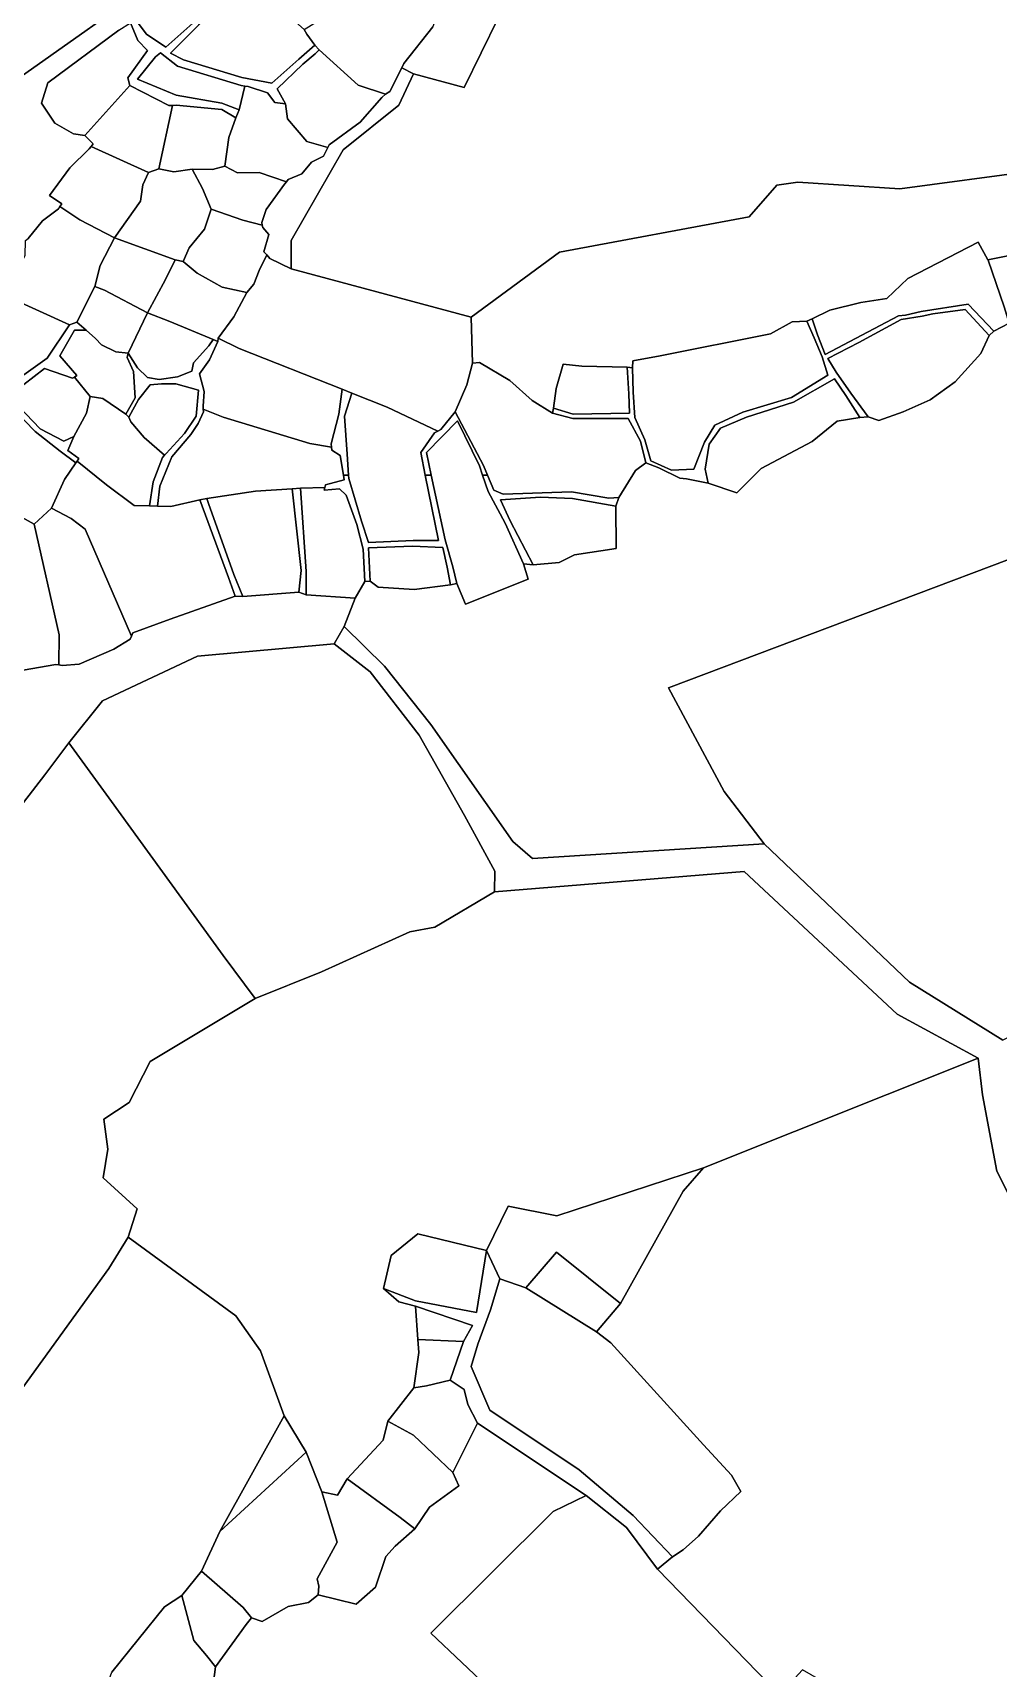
# Model space of a CAD drawing. Extents: x 542555 to 550520, y 1840485 to 1846995.
# Drawn here: x 548148.2 to 548318.6, y 1841789.4 to 1842078.1 of the extents above; entities that cross this region are included whole.
import ezdxf

# ---------------------------------------------------------------- set-up
doc = ezdxf.new("R2010")
doc.units = 0
doc.layers.add('Level 30', color=7, linetype='Continuous')

msp = doc.modelspace()

# ---------------------------------------------------------------- linework, layer by layer
at = {"layer": 'Level 30'}
for points in [[(548080.97, 1842197.17), (548095.0839, 1842178.18), (548165.17, 1842083.88), (548123.62, 1842054.52), (548058.5496, 1842157.5045), (548052.79, 1842166.62), (548041.55, 1842183.88), (548050.95, 1842188.68), (548055.01, 1842189.95), (548070.17, 1842193.4)], [(548213.65, 1842072.62), (548213.28, 1842071.89), (548211.17, 1842067.71), (548210.42, 1842067.2), (548205.61, 1842068.79), (548198.73, 1842075.03), (548197.95, 1842075.88), (548196.52, 1842077.81), (548196.04, 1842078.65), (548199.31, 1842080.65), (548206.41, 1842087.27), (548212.94, 1842082.99), (548217.02, 1842081), (548219.24, 1842080.44), (548218.79, 1842079.1)], [(548178.11, 1842085.12), (548180.07, 1842084.72), (548176.97, 1842080.23), (548171.67, 1842075.52), (548168.22, 1842077.83), (548166.61, 1842079.98), (548166.7, 1842081.91), (548167.95, 1842082.62), (548174.61, 1842085.18), (548176.07, 1842085.88)], [(548196.04, 1842078.65), (548196.52, 1842077.81), (548197.95, 1842075.88), (548195.11, 1842073.4), (548190.36, 1842069.16), (548185.08, 1842070.18), (548174.75, 1842073.29), (548172.47, 1842074.44), (548177.46, 1842079.44), (548180.92, 1842083.43), (548183.35, 1842086.32), (548186.28, 1842084.68), (548187.94, 1842084.37), (548192.41, 1842081.87)], [(548164.95, 1842070.13), (548165.3, 1842068.72), (548157.38, 1842059.93), (548155.38, 1842060.22), (548152.04, 1842062.12), (548149.72, 1842065.65), (548150.85, 1842069.24), (548163.34, 1842078.52), (548165.42, 1842079.79), (548166.7, 1842076.68), (548168.42, 1842074.9)], [(548200.47, 1842058.26), (548200.22, 1842057.82), (548196.51, 1842058.87), (548193.14, 1842062.89), (548192.77, 1842065.53), (548191.28, 1842068.14), (548195.85, 1842072.49), (548198.02, 1842074.35), (548198.73, 1842075.03), (548205.61, 1842068.79), (548210.42, 1842067.2), (548209.76, 1842066.65), (548205.93, 1842062.29)], [(548185.56, 1842068.64), (548184.56, 1842064.46), (548181.55, 1842065.63), (548173.45, 1842067.04), (548166.65, 1842069.85), (548169.85, 1842073.83), (548170.69, 1842074.52), (548173.71, 1842072.19), (548184.96, 1842068.72)], [(548213.28, 1842071.89), (548215.38, 1842070.79), (548212.75, 1842065.28), (548202.92, 1842057.4), (548193.75, 1842041.41), (548193.77, 1842036.39), (548189.98, 1842038.22), (548189.46, 1842038.84), (548188.96, 1842039.42), (548189.81, 1842042.48), (548188.74, 1842043.67), (548188.66, 1842044.11), (548188.58, 1842044.55), (548189.38, 1842046.85), (548192.59, 1842051.34), (548192.92, 1842051.75), (548193.25, 1842052.16), (548195.65, 1842053.13), (548197.38, 1842055.19), (548199.49, 1842056.28), (548200.22, 1842057.82), (548200.47, 1842058.26), (548205.93, 1842062.29), (548209.76, 1842066.65), (548210.42, 1842067.2), (548211.17, 1842067.71)], [(548172.82, 1842065.22), (548170.4, 1842054.04), (548168.59, 1842053.37), (548158.49, 1842058.01), (548158.85, 1842058.43), (548157.38, 1842059.93), (548165.3, 1842068.72), (548172.19, 1842065.2)], [(548193.25, 1842052.16), (548192.92, 1842051.75), (548188.09, 1842053.39), (548184.28, 1842053.36), (548182.08, 1842054.49), (548182.76, 1842059.58), (548183.99, 1842063.04), (548184.56, 1842064.46), (548185.56, 1842068.64), (548186.16, 1842068.55), (548189.6, 1842067.46), (548190.89, 1842065.76), (548192.27, 1842065.58), (548192.77, 1842065.53), (548193.14, 1842062.89), (548196.51, 1842058.87), (548200.22, 1842057.82), (548199.49, 1842056.28), (548197.38, 1842055.19), (548195.65, 1842053.13)], [(548182.76, 1842059.58), (548182.08, 1842054.49), (548179.91, 1842053.91), (548176.31, 1842053.98), (548173.05, 1842053.5), (548170.4, 1842054.04), (548172.82, 1842065.22), (548173.46, 1842065.25), (548181.53, 1842064.5), (548183.99, 1842063.04)], [(548167.17, 1842048.34), (548162.61, 1842041.86), (548156.45, 1842045.02), (548152.97, 1842047.38), (548153.31, 1842047.88), (548151.1, 1842049.33), (548154.73, 1842054.24), (548158.11, 1842057.56), (548158.49, 1842058.01), (548168.59, 1842053.37), (548167.58, 1842051.24)], [(548175.78, 1842040.08), (548174.71, 1842037.71), (548173.29, 1842038), (548162.61, 1842041.86), (548167.17, 1842048.34), (548167.58, 1842051.24), (548168.59, 1842053.37), (548170.4, 1842054.04), (548173.05, 1842053.5), (548176.31, 1842053.98), (548178.14, 1842050.59), (548179.65, 1842046.94), (548178.46, 1842043.41)], [(548188.58, 1842044.55), (548188.66, 1842044.11), (548185.26, 1842044.97), (548179.65, 1842046.94), (548178.14, 1842050.59), (548176.31, 1842053.98), (548179.91, 1842053.91), (548182.08, 1842054.49), (548184.28, 1842053.36), (548188.09, 1842053.39), (548192.92, 1842051.75), (548192.59, 1842051.34), (548189.38, 1842046.85)], [(548152.97, 1842047.38), (548156.45, 1842045.02), (548162.61, 1842041.86), (548160.06, 1842036.97), (548159.09, 1842033.28), (548155.97, 1842026.96), (548154.66, 1842026.52), (548144.08, 1842031.32), (548143.61, 1842032.43), (548146.83, 1842038.73), (548146.86, 1842041.38), (548147.34, 1842041.75), (548149.9, 1842044.87), (548152.68, 1842046.96)], [(548188.96, 1842039.42), (548189.46, 1842038.84), (548188.14, 1842036.09), (548187.18, 1842033.66), (548185.92, 1842032.24), (548181.56, 1842033.15), (548177.17, 1842035.6), (548174.71, 1842037.71), (548175.78, 1842040.08), (548178.46, 1842043.41), (548179.65, 1842046.94), (548185.26, 1842044.97), (548188.66, 1842044.11), (548188.74, 1842043.67), (548189.81, 1842042.48)], [(548162.61, 1842041.86), (548173.29, 1842038), (548171.57, 1842034.49), (548168.43, 1842028.65), (548160.84, 1842032.6), (548159.09, 1842033.28), (548160.06, 1842036.97)], [(548320.5, 1842026.79), (548317.76, 1842025.39), (548313.24, 1842030.16), (548304.96, 1842028.84), (548302.2, 1842028.19), (548300.96, 1842028.11), (548287.99, 1842021.28), (548286.67, 1842024.73), (548285.68, 1842027.58), (548288.84, 1842029.07), (548294.27, 1842030.48), (548298.89, 1842031.18), (548302.62, 1842034.67), (548314.98, 1842041.08), (548316.73, 1842037.97), (548316.76, 1842037.92), (548319.57, 1842029.66)], [(548338.16, 1842029.16), (548320.5, 1842026.79), (548319.57, 1842029.66), (548316.76, 1842037.92), (548316.73, 1842037.97), (548328.48, 1842040.36), (548332.79, 1842040.95), (548335.62, 1842037.44), (548337.25, 1842033.35)], [(548183.65, 1842027.95), (548180.86, 1842024.13), (548180.81, 1842023.57), (548180, 1842023.91), (548172.33, 1842027.1), (548168.43, 1842028.65), (548171.57, 1842034.49), (548173.29, 1842038), (548174.71, 1842037.71), (548177.17, 1842035.6), (548181.56, 1842033.15), (548185.92, 1842032.24)], [(548225.54, 1842027.84), (548225.74, 1842019.74), (548224.78, 1842015.95), (548222.7, 1842011.15), (548220.2, 1842008.01), (548219.62, 1842007.74), (548210.69, 1842012), (548204.48, 1842014.46), (548202.78, 1842015.13), (548184.56, 1842022.36), (548180.86, 1842024.13), (548183.65, 1842027.95), (548185.92, 1842032.24), (548187.18, 1842033.66), (548188.14, 1842036.09), (548189.46, 1842038.84), (548189.98, 1842038.22), (548193.77, 1842036.39)], [(548143.61, 1842032.43), (548144.08, 1842031.32), (548154.66, 1842026.52), (548150.7, 1842020.6), (548145.79, 1842017.12), (548142.61, 1842013.67), (548139.94, 1842015.22), (548134.49, 1842017.6), (548128.42, 1842021.35), (548129.65, 1842024.02), (548132.77, 1842026.78), (548138.56, 1842033.59), (548138.45, 1842034.08)], [(548168.43, 1842028.65), (548164.99, 1842021.49), (548162.85, 1842021.77), (548160.29, 1842022.97), (548159.26, 1842024.08), (548157.6, 1842025.54), (548155.97, 1842026.96), (548159.09, 1842033.28), (548160.84, 1842032.6)], [(548317.76, 1842025.39), (548316.94, 1842024.63), (548312.69, 1842029.24), (548306.98, 1842028.47), (548305.12, 1842028.03), (548301.42, 1842027.47), (548293.97, 1842023.37), (548288.5, 1842020.56), (548289.93, 1842018.16), (548292.52, 1842014.45), (548295.59, 1842010.25), (548294.14, 1842010.14), (548291.67, 1842014.02), (548289.63, 1842016.98), (548282.39, 1842012.84), (548274.12, 1842010.2), (548269.54, 1842008.25), (548267.51, 1842005.45), (548266.84, 1842001.04), (548267.37, 1841998.58), (548263.52, 1841999.34), (548262.34, 1841999.44), (548258.63, 1842001.29), (548256.36, 1842002.14), (548255.4, 1842005.97), (548253.24, 1842009.98), (548243.45, 1842009.96), (548239.91, 1842010.92), (548240.07, 1842011.81), (548243.52, 1842010.76), (548253.46, 1842010.93), (548253.35, 1842014.34), (548253.07, 1842019.02), (548254.03, 1842018.93), (548254.1, 1842014.6), (548254.43, 1842010.18), (548256.18, 1842006.24), (548257.26, 1842002.5), (548260.9, 1842000.85), (548264.83, 1842001.04), (548266.7, 1842005.8), (548268.55, 1842008.81), (548273.49, 1842011.1), (548282.08, 1842013.7), (548288.48, 1842017.6), (548287.47, 1842020.89), (548286.05, 1842024.2), (548284.75, 1842027.17), (548285.68, 1842027.58), (548286.67, 1842024.73), (548287.99, 1842021.28), (548300.96, 1842028.11), (548302.2, 1842028.19), (548304.96, 1842028.84), (548313.24, 1842030.16)], [(548297.48, 1842009.63), (548295.59, 1842010.25), (548292.52, 1842014.45), (548289.93, 1842018.16), (548288.5, 1842020.56), (548293.97, 1842023.37), (548301.42, 1842027.47), (548305.12, 1842028.03), (548306.98, 1842028.47), (548312.69, 1842029.24), (548316.94, 1842024.63), (548315.5, 1842021.48), (548310.95, 1842016.46), (548306.54, 1842013.26), (548301.78, 1842011.13)], [(548168.43, 1842028.65), (548172.33, 1842027.1), (548180, 1842023.91), (548179.24, 1842022.81), (548176.52, 1842019.83), (548176.22, 1842018.32), (548173.69, 1842017.34), (548170.49, 1842016.84), (548168.41, 1842017.23), (548166.63, 1842018.95), (548164.99, 1842021.49)], [(548284.75, 1842027.17), (548286.05, 1842024.2), (548287.47, 1842020.89), (548288.48, 1842017.6), (548282.08, 1842013.7), (548273.49, 1842011.1), (548268.55, 1842008.81), (548266.7, 1842005.8), (548264.83, 1842001.04), (548260.9, 1842000.85), (548257.26, 1842002.5), (548256.18, 1842006.24), (548254.43, 1842010.18), (548254.1, 1842014.6), (548254.03, 1842018.93), (548254.04, 1842020.17), (548258.91, 1842021.03), (548278.34, 1842024.91), (548282.16, 1842027.04)], [(548164.99, 1842021.49), (548164.84, 1842020.74), (548165.97, 1842018.26), (548166.22, 1842013.61), (548164.57, 1842010.72), (548160.53, 1842013.52), (548158.3, 1842013.86), (548155.51, 1842017.29), (548155.97, 1842017.55), (548152.97, 1842021.03), (548155.53, 1842025.55), (548157.6, 1842025.54), (548159.26, 1842024.08), (548160.29, 1842022.97), (548162.85, 1842021.77)], [(548180, 1842023.91), (548180.81, 1842023.57), (548179.33, 1842020.36), (548177.59, 1842017.86), (548178.41, 1842014.76), (548178.25, 1842012.16), (548178.26, 1842011.65), (548178.27, 1842011.14), (548177.33, 1842009.1), (548176.04, 1842007.17), (548172.69, 1842003.21), (548170.6, 1841998.06), (548170.17, 1841994.5), (548168.79, 1841994.54), (548169.44, 1841998.78), (548171.08, 1842003.09), (548171.43, 1842003.51), (548171.68, 1842003.81), (548174.92, 1842007.35), (548177.01, 1842010.39), (548177.39, 1842014.97), (548173.42, 1842016.11), (548170.88, 1842016.07), (548168.88, 1842015.93), (548166.8, 1842013.35), (548165.09, 1842010.2), (548164.57, 1842010.72), (548166.22, 1842013.61), (548165.97, 1842018.26), (548164.84, 1842020.74), (548164.99, 1842021.49), (548166.63, 1842018.95), (548168.41, 1842017.23), (548170.49, 1842016.84), (548173.69, 1842017.34), (548176.22, 1842018.32), (548176.52, 1842019.83), (548179.24, 1842022.81)], [(548180.86, 1842024.13), (548184.56, 1842022.36), (548202.78, 1842015.13), (548202.15, 1842010.74), (548200.85, 1842005.49), (548200.89, 1842004.94), (548197.07, 1842005.55), (548181.78, 1842010.24), (548178.26, 1842011.65), (548178.25, 1842012.16), (548178.41, 1842014.76), (548177.59, 1842017.86), (548179.33, 1842020.36), (548180.81, 1842023.57)], [(548155.51, 1842017.29), (548158.3, 1842013.86), (548157.66, 1842010.92), (548155.39, 1842006.78), (548153.64, 1842005.97), (548149.46, 1842008.18), (548145.68, 1842012.08), (548144.6, 1842013.6), (548146.56, 1842016), (548150.21, 1842018.83), (548155.19, 1842017.1)], [(548254.54, 1842000.79), (548251.6, 1841996.05), (548249.8, 1841995.9), (548243.26, 1841997.01), (548231.19, 1841996.65), (548229.56, 1841997.36), (548228.42, 1842000), (548227.69, 1842001.69), (548222.7, 1842011.15), (548224.78, 1842015.95), (548225.74, 1842019.74), (548226.98, 1842019.85), (548232.38, 1842016.69), (548236.31, 1842013.13), (548239.91, 1842010.92), (548243.45, 1842009.96), (548253.24, 1842009.98), (548255.4, 1842005.97), (548256.36, 1842002.14)], [(548253.46, 1842010.93), (548243.52, 1842010.76), (548240.07, 1842011.81), (548240.55, 1842015.27), (548241.74, 1842019.57), (548245.09, 1842019.23), (548253.07, 1842019.02), (548253.35, 1842014.34)], [(548168.88, 1842015.93), (548170.88, 1842016.07), (548173.42, 1842016.11), (548177.39, 1842014.97), (548177.01, 1842010.39), (548174.92, 1842007.35), (548171.68, 1842003.81), (548171.43, 1842003.51), (548167.82, 1842006.64), (548165.46, 1842009.41), (548165.09, 1842010.2), (548166.8, 1842013.35)], [(548202.78, 1842015.13), (548204.48, 1842014.46), (548203.19, 1842010.37), (548203.63, 1842003.68), (548203.91, 1842000), (548202.99, 1842000), (548202.44, 1842003.46), (548200.93, 1842004.4), (548200.89, 1842004.94), (548200.85, 1842005.49), (548202.15, 1842010.74)], [(548219.74, 1841988.45), (548215.27, 1841988.42), (548207.41, 1841988.1), (548206.2, 1841991.85), (548203.96, 1841999.4), (548203.91, 1842000), (548203.63, 1842003.68), (548203.19, 1842010.37), (548204.48, 1842014.46), (548210.69, 1842012), (548219.62, 1842007.74), (548219.06, 1842007.46), (548216.64, 1842003.96), (548217.43, 1842000)], [(548272.41, 1841996.87), (548267.37, 1841998.58), (548266.84, 1842001.04), (548267.51, 1842005.45), (548269.54, 1842008.25), (548274.12, 1842010.2), (548282.39, 1842012.84), (548289.63, 1842016.98), (548291.67, 1842014.02), (548294.14, 1842010.14), (548290.14, 1842009.49), (548285.71, 1842005.92), (548276.73, 1842001.17)], [(548153.74, 1841999.23), (548151.49, 1841994.13), (548148.39, 1841991.35), (548146.27, 1841992.48), (548144.15, 1841993.19), (548143.09, 1841993.61), (548139.36, 1841995.34), (548138.92, 1841995.78), (548136.22, 1841997.34), (548136.27, 1841997.95), (548134.9, 1841999.76), (548135.03, 1842000), (548137.01, 1842003.7), (548139.01, 1842006.87), (548143.65, 1842012.6), (548144.89, 1842011.53), (548148.56, 1842007.71), (548153.01, 1842004.24), (548155.76, 1842002.15)], [(548165.09, 1842010.2), (548165.46, 1842009.41), (548167.82, 1842006.64), (548171.43, 1842003.51), (548171.08, 1842003.09), (548169.44, 1841998.78), (548168.79, 1841994.54), (548166.07, 1841994.63), (548161.18, 1841998.25), (548155.98, 1842002.46), (548156.29, 1842002.92), (548154.36, 1842004.32), (548155.39, 1842006.78), (548157.66, 1842010.92), (548158.3, 1842013.86), (548160.53, 1842013.52), (548164.57, 1842010.72)], [(548203.12, 1841999.14), (548199.8, 1841998.3), (548199.68, 1841997.78), (548195.4, 1841997.66), (548193.93, 1841997.59), (548187.46, 1841997.13), (548178.87, 1841995.87), (548177.65, 1841995.63), (548172.53, 1841994.42), (548170.17, 1841994.5), (548170.6, 1841998.06), (548172.69, 1842003.21), (548176.04, 1842007.17), (548177.33, 1842009.1), (548178.27, 1842011.14), (548178.26, 1842011.65), (548181.78, 1842010.24), (548197.07, 1842005.55), (548200.89, 1842004.94), (548200.93, 1842004.4), (548202.44, 1842003.46), (548202.99, 1842000), (548202.98, 1842000)], [(548228.42, 1842000), (548227.55, 1842000), (548226.98, 1842001.62), (548223.1, 1842009.57), (548217.63, 1842003.96), (548218.49, 1842000), (548217.43, 1842000), (548216.64, 1842003.96), (548219.06, 1842007.46), (548219.62, 1842007.74), (548220.2, 1842008.01), (548222.7, 1842011.15), (548227.69, 1842001.69)], [(548224.53, 1841977.19), (548223.01, 1841980.85), (548222.29, 1841983.82), (548220.97, 1841988.58), (548218.49, 1842000), (548217.63, 1842003.96), (548223.1, 1842009.57), (548226.98, 1842001.62), (548227.54, 1842000), (548227.55, 1842000), (548228.56, 1841997.08), (548231.52, 1841991.53), (548234.74, 1841984.32), (548235.57, 1841981.61)], [(548165.84, 1841972.13), (548165.6, 1841971.58), (548157.43, 1841990.47), (548154.95, 1841992.34), (548151.49, 1841994.13), (548153.74, 1841999.23), (548155.76, 1842002.15), (548155.98, 1842002.46), (548161.18, 1841998.25), (548166.07, 1841994.63), (548168.79, 1841994.54), (548170.17, 1841994.5), (548172.53, 1841994.42), (548177.65, 1841995.63), (548182.71, 1841981.94), (548183.88, 1841978.63), (548172.4, 1841974.55)], [(548223.01, 1841980.85), (548221.86, 1841980.62), (548221.28, 1841983.72), (548220.52, 1841987.19), (548215.16, 1841987.46), (548207.44, 1841987.15), (548207.73, 1841981.26), (548206.76, 1841981.23), (548206.47, 1841986.91), (548205.36, 1841991.3), (548203.46, 1841996.46), (548202.3, 1841997.55), (548199.57, 1841997.35), (548199.68, 1841997.78), (548199.8, 1841998.3), (548203.12, 1841999.14), (548202.99, 1842000), (548203.91, 1842000), (548203.96, 1841999.4), (548206.2, 1841991.85), (548207.41, 1841988.1), (548215.27, 1841988.42), (548219.74, 1841988.45), (548217.43, 1842000), (548218.49, 1842000), (548220.97, 1841988.58), (548222.29, 1841983.82)], [(548251.6, 1841996.05), (548251.08, 1841994.49), (548243.43, 1841995.84), (548237.74, 1841996.08), (548230.72, 1841995.64), (548232.41, 1841991.89), (548236.45, 1841984.18), (548234.74, 1841984.32), (548231.52, 1841991.53), (548228.56, 1841997.08), (548227.55, 1842000), (548228.42, 1842000), (548229.56, 1841997.36), (548231.19, 1841996.65), (548243.26, 1841997.01), (548249.8, 1841995.9)], [(548399.36, 1841927.56), (548377.91, 1841908.45), (548368.13, 1841909.33), (548354.0622, 1841907.8165), (548338.8376, 1841906.1785), (548328.72, 1841905.09), (548319.35, 1841900.26), (548302.88, 1841910.51), (548277.26, 1841934.92), (548270.18, 1841944.15), (548260.37, 1841962.47), (548364.19, 1842001.61), (548373.688, 1841982.2559), (548382.1046, 1841965.1053), (548393.36, 1841942.17)], [(548193.93, 1841997.59), (548195.52, 1841983.14), (548195.14, 1841979.31), (548185.24, 1841978.54), (548183.65, 1841982.43), (548179.16, 1841994.99), (548178.87, 1841995.87), (548187.46, 1841997.13)], [(548196.43, 1841978.83), (548195.14, 1841979.31), (548195.52, 1841983.14), (548193.93, 1841997.59), (548195.4, 1841997.66), (548196.42, 1841982.96)], [(548206.76, 1841981.23), (548205.06, 1841978.27), (548196.43, 1841978.83), (548196.42, 1841982.96), (548195.4, 1841997.66), (548199.68, 1841997.78), (548199.57, 1841997.35), (548202.3, 1841997.55), (548203.46, 1841996.46), (548205.36, 1841991.3), (548206.47, 1841986.91)], [(548185.24, 1841978.54), (548183.88, 1841978.63), (548182.71, 1841981.94), (548177.65, 1841995.63), (548178.87, 1841995.87), (548179.16, 1841994.99), (548183.65, 1841982.43)], [(548251.08, 1841994.49), (548251.13, 1841987.02), (548243.74, 1841985.92), (548241.07, 1841984.56), (548236.45, 1841984.18), (548232.41, 1841991.89), (548230.72, 1841995.64), (548237.74, 1841996.08), (548243.43, 1841995.84)], [(548148.39, 1841991.35), (548152.81, 1841971.81), (548152.79, 1841966.5), (548152.21, 1841966.59), (548143.78, 1841965.1), (548129.53, 1841956.3), (548124.62, 1841957.41), (548124.64, 1841960.48), (548126.76, 1841964.28), (548129.1, 1841970.04), (548129.89, 1841973.05), (548131.98, 1841978.57), (548135.79, 1841983.15), (548141.68, 1841989.99), (548144.15, 1841993.19), (548146.27, 1841992.48)], [(548153.37, 1841966.4), (548152.79, 1841966.5), (548152.81, 1841971.81), (548148.39, 1841991.35), (548151.49, 1841994.13), (548154.95, 1841992.34), (548157.43, 1841990.47), (548165.6, 1841971.58), (548165.36, 1841971.04), (548162.5, 1841969.28), (548156.37, 1841966.61)], [(548209.12, 1841980.21), (548207.73, 1841981.26), (548207.44, 1841987.15), (548215.16, 1841987.46), (548220.52, 1841987.19), (548221.28, 1841983.72), (548221.86, 1841980.62), (548215.47, 1841979.78)], [(548207.7, 1841965.28), (548216.37, 1841954.11), (548224.34, 1841939.91), (548229.72, 1841930.11), (548229.64, 1841926.46), (548219.14, 1841920.2), (548214.7, 1841919.37), (548199.1, 1841912.35), (548187.4, 1841907.6), (548181.75, 1841915.23), (548161.6, 1841943.06), (548154.52, 1841952.71), (548160.47, 1841960.18), (548177.23, 1841968.02), (548201.36, 1841970.21)], [(548166.6, 1841870.51), (548164.98, 1841865.48), (548161.59, 1841859.96), (548144.13, 1841835.8), (548132.67, 1841841.83), (548096.53, 1841866.68), (548123.94, 1841902.03), (548129.89, 1841918.71), (548135.57, 1841928.1), (548150.31, 1841947.07), (548154.52, 1841952.71), (548161.6, 1841943.06), (548181.75, 1841915.23), (548187.4, 1841907.6), (548168.88, 1841896.51), (548165.16, 1841889.28), (548160.7, 1841886.35), (548161.39, 1841881.02), (548160.58, 1841875.94)], [(548315.01, 1841897.06), (548266.51, 1841877.76), (548240.63, 1841869.24), (548232.07, 1841870.97), (548228.21, 1841863.13), (548216.12, 1841866.06), (548211.43, 1841862.26), (548210.08, 1841856.44), (548212.75, 1841854.06), (548215.72, 1841853.3), (548216.12, 1841847.41), (548216.3, 1841845.16), (548215.43, 1841838.92), (548210.81, 1841833.04), (548209.99, 1841829.67), (548203.66, 1841822.86), (548201.92, 1841819.97), (548199.2, 1841820.54), (548196.4, 1841827.58), (548192.55, 1841833.97), (548188.34, 1841845.45), (548183.99, 1841851.59), (548164.98, 1841865.48), (548166.6, 1841870.51), (548160.58, 1841875.94), (548161.39, 1841881.02), (548160.7, 1841886.35), (548165.16, 1841889.28), (548168.88, 1841896.51), (548187.4, 1841907.6), (548199.1, 1841912.35), (548214.7, 1841919.37), (548219.14, 1841920.2), (548229.64, 1841926.46), (548273.69, 1841930.04), (548300.7, 1841904.85)], [(548228.21, 1841863.13), (548232.07, 1841870.97), (548240.63, 1841869.24), (548266.51, 1841877.76), (548262.96, 1841873.59), (548251.91, 1841853.77), (548240.58, 1841862.87), (548235.17, 1841856.56), (548230.59, 1841858.12)], [(548210.08, 1841856.44), (548211.43, 1841862.26), (548216.12, 1841866.06), (548228.21, 1841863.13), (548226.48, 1841852.19), (548215.69, 1841854.28)], [(548261.09, 1841809.1), (548258.4, 1841806.88), (548252.93, 1841814.23), (548245.83, 1841819.93), (548226.63, 1841832.67), (548224.92, 1841835.94), (548224.28, 1841838.59), (548221.81, 1841840.23), (548224.19, 1841847.08), (548225.78, 1841849.89), (548215.72, 1841853.3), (548212.75, 1841854.06), (548210.08, 1841856.44), (548215.69, 1841854.28), (548226.48, 1841852.19), (548228.21, 1841863.13), (548230.59, 1841858.12), (548228.94, 1841852.65), (548226.7, 1841846.62), (548225.52, 1841842.7), (548228.82, 1841834.95), (548244.61, 1841824.46), (548254.13, 1841816.36)], [(548251.91, 1841853.77), (548247.65, 1841848.77), (548235.17, 1841856.56), (548240.58, 1841862.87)], [(548247.65, 1841848.77), (548250.18, 1841846.85), (548266.53, 1841828.85), (548271.5, 1841823.51), (548273.11, 1841820.6), (548269.56, 1841817.2), (548265.63, 1841812.71), (548262.92, 1841810.3), (548261.09, 1841809.1), (548254.13, 1841816.36), (548244.61, 1841824.46), (548228.82, 1841834.95), (548225.52, 1841842.7), (548226.7, 1841846.62), (548228.94, 1841852.65), (548230.59, 1841858.12), (548235.17, 1841856.56)], [(548225.78, 1841849.89), (548224.19, 1841847.08), (548216.12, 1841847.41), (548215.72, 1841853.3)], [(548224.19, 1841847.08), (548221.81, 1841840.23), (548217.64, 1841839.25), (548215.43, 1841838.92), (548216.3, 1841845.16), (548216.12, 1841847.41)], [(548226.63, 1841832.67), (548222.29, 1841823.94), (548215.35, 1841830.56), (548210.81, 1841833.04), (548215.43, 1841838.92), (548217.64, 1841839.25), (548221.81, 1841840.23), (548224.28, 1841838.59), (548224.92, 1841835.94)], [(548192.55, 1841833.97), (548196.4, 1841827.58), (548181.18, 1841813.53)], [(548222.29, 1841823.94), (548223.36, 1841821.59), (548218.2, 1841817.82), (548215.6, 1841814.02), (548213, 1841816.03), (548203.66, 1841822.86), (548209.99, 1841829.67), (548210.81, 1841833.04), (548215.35, 1841830.56)], [(548198.66, 1841803.91), (548198.55, 1841802.39), (548196.8, 1841801.02), (548193.24, 1841800.33), (548188.63, 1841797.66), (548186.79, 1841798.31), (548185.31, 1841800.16), (548177.96, 1841806.55), (548181.18, 1841813.53), (548196.4, 1841827.58), (548199.2, 1841820.54), (548201.88, 1841811.69), (548198.34, 1841805.21)], [(548205.21, 1841800.75), (548198.55, 1841802.39), (548198.66, 1841803.91), (548198.34, 1841805.21), (548201.88, 1841811.69), (548199.2, 1841820.54), (548201.92, 1841819.97), (548203.66, 1841822.86), (548213, 1841816.03), (548215.6, 1841814.02), (548212.13, 1841810.94), (548210.5, 1841809.14), (548208.67, 1841803.74)], [(548279.95, 1841784.72), (548282.92, 1841758.9), (548265.29, 1841746.27), (548254.7, 1841733.19), (548251.2237, 1841729.3863), (548240.58, 1841717.74), (548227.2042, 1841726.7426), (548226.48, 1841727.23), (548240, 1841737.53), (548229.36, 1841785.25), (548218.39, 1841795.58), (548240, 1841817.08), (548245.83, 1841819.93), (548252.93, 1841814.23), (548258.4, 1841806.88)], [(548177.96, 1841806.55), (548185.31, 1841800.16), (548186.79, 1841798.31), (548185.82, 1841797.12), (548180.43, 1841789.69), (548178.84, 1841791.66), (548176.6, 1841794.34), (548174.49, 1841802.28)], [(548175.93, 1841779.53), (548174.73, 1841779.91), (548162.91, 1841784.14), (548160.98, 1841785.63), (548162.13, 1841788.73), (548171.39, 1841800.25), (548174.49, 1841802.28), (548176.6, 1841794.34), (548178.84, 1841791.66), (548180.43, 1841789.69), (548180.05, 1841786.95)]]:
    msp.add_lwpolyline(points, close=True, dxfattribs=at)
for points in [[(548324.91, 1842053.66), (548301.2, 1842050.54), (548283.18, 1842051.67), (548279.49, 1842051.15), (548274.62, 1842045.58), (548241.14, 1842039.31), (548225.54, 1842027.84), (548193.77, 1842036.39), (548193.75, 1842041.41), (548202.92, 1842057.4), (548212.75, 1842065.28), (548215.38, 1842070.79), (548224.28, 1842068.42), (548236.27, 1842092.95), (548247.03, 1842106.33), (548254.42, 1842116.08), (548297.16, 1842123.13), (548300.66, 1842133.34), (548304.53, 1842132.98), (548336.4, 1842127.65)], [(548236.27, 1842092.95), (548224.28, 1842068.42), (548215.38, 1842070.79), (548213.28, 1842071.89), (548213.65, 1842072.62), (548218.79, 1842079.1)], [(548123.62, 1842054.52), (548165.17, 1842083.88)], [(548163.34, 1842078.52), (548150.85, 1842069.24), (548149.72, 1842065.65), (548152.04, 1842062.12), (548155.38, 1842060.22), (548157.38, 1842059.93), (548158.85, 1842058.43), (548158.49, 1842058.01), (548158.11, 1842057.56), (548154.73, 1842054.24), (548151.1, 1842049.33), (548153.31, 1842047.88), (548152.97, 1842047.38), (548152.68, 1842046.96), (548149.9, 1842044.87), (548147.34, 1842041.75)], [(548177.46, 1842079.44), (548172.47, 1842074.44), (548174.75, 1842073.29), (548185.08, 1842070.18), (548190.36, 1842069.16), (548195.11, 1842073.4), (548197.95, 1842075.88), (548198.73, 1842075.03), (548198.02, 1842074.35), (548195.85, 1842072.49), (548191.28, 1842068.14), (548192.77, 1842065.53), (548192.27, 1842065.58), (548190.89, 1842065.76), (548189.6, 1842067.46), (548186.16, 1842068.55), (548185.56, 1842068.64), (548184.96, 1842068.72), (548173.71, 1842072.19), (548170.69, 1842074.52), (548169.85, 1842073.83), (548166.65, 1842069.85), (548173.45, 1842067.04), (548181.55, 1842065.63), (548184.56, 1842064.46), (548183.99, 1842063.04), (548181.53, 1842064.5), (548173.46, 1842065.25), (548172.82, 1842065.22), (548172.19, 1842065.2), (548165.3, 1842068.72), (548164.95, 1842070.13), (548168.42, 1842074.9), (548166.7, 1842076.68), (548165.42, 1842079.79)], [(548166.61, 1842079.98), (548168.22, 1842077.83), (548171.67, 1842075.52), (548176.97, 1842080.23)], [(548328.48, 1842040.36), (548316.73, 1842037.97), (548314.98, 1842041.08), (548302.62, 1842034.67), (548298.89, 1842031.18), (548294.27, 1842030.48), (548288.84, 1842029.07), (548285.68, 1842027.58), (548284.75, 1842027.17), (548282.16, 1842027.04), (548278.34, 1842024.91), (548258.91, 1842021.03), (548254.04, 1842020.17), (548254.03, 1842018.93), (548253.07, 1842019.02), (548245.09, 1842019.23), (548241.74, 1842019.57), (548240.55, 1842015.27), (548240.07, 1842011.81), (548239.91, 1842010.92), (548236.31, 1842013.13), (548232.38, 1842016.69), (548226.98, 1842019.85), (548225.74, 1842019.74), (548225.54, 1842027.84), (548241.14, 1842039.31), (548274.62, 1842045.58), (548279.49, 1842051.15), (548283.18, 1842051.67), (548301.2, 1842050.54), (548324.91, 1842053.66)], [(548145.79, 1842017.12), (548150.7, 1842020.6), (548154.66, 1842026.52), (548155.97, 1842026.96), (548157.6, 1842025.54), (548155.53, 1842025.55), (548152.97, 1842021.03), (548155.97, 1842017.55), (548155.51, 1842017.29), (548155.19, 1842017.1), (548150.21, 1842018.83), (548146.56, 1842016)], [(548364.19, 1842001.61), (548260.37, 1841962.47), (548270.18, 1841944.15), (548277.26, 1841934.92), (548236.33, 1841932.31), (548232.87, 1841935.34), (548218.39, 1841955.99), (548210.25, 1841966.28), (548203.13, 1841973.27), (548205.06, 1841978.27), (548206.76, 1841981.23), (548207.73, 1841981.26), (548209.12, 1841980.21), (548215.47, 1841979.78), (548221.86, 1841980.62), (548223.01, 1841980.85), (548224.53, 1841977.19), (548235.57, 1841981.61), (548234.74, 1841984.32), (548236.45, 1841984.18), (548241.07, 1841984.56), (548243.74, 1841985.92), (548251.13, 1841987.02), (548251.08, 1841994.49), (548251.6, 1841996.05), (548254.54, 1842000.79), (548256.36, 1842002.14), (548258.63, 1842001.29), (548262.34, 1841999.44), (548263.52, 1841999.34), (548267.37, 1841998.58), (548272.41, 1841996.87), (548276.73, 1842001.17), (548285.71, 1842005.92), (548290.14, 1842009.49), (548294.14, 1842010.14), (548295.59, 1842010.25), (548297.48, 1842009.63), (548301.78, 1842011.13), (548306.54, 1842013.26), (548310.95, 1842016.46), (548315.5, 1842021.48), (548316.94, 1842024.63), (548317.76, 1842025.39), (548320.5, 1842026.79)], [(548145.68, 1842012.08), (548149.46, 1842008.18), (548153.64, 1842005.97), (548155.39, 1842006.78), (548154.36, 1842004.32), (548156.29, 1842002.92), (548155.98, 1842002.46), (548155.76, 1842002.15), (548153.01, 1842004.24), (548148.56, 1842007.71), (548144.89, 1842011.53)], [(548143.78, 1841965.1), (548152.21, 1841966.59), (548152.79, 1841966.5), (548153.37, 1841966.4), (548156.37, 1841966.61), (548162.5, 1841969.28), (548165.36, 1841971.04), (548165.6, 1841971.58), (548165.84, 1841972.13), (548172.4, 1841974.55), (548183.88, 1841978.63), (548185.24, 1841978.54), (548195.14, 1841979.31), (548196.43, 1841978.83), (548205.06, 1841978.27), (548203.13, 1841973.27), (548201.36, 1841970.21), (548177.23, 1841968.02), (548160.47, 1841960.18), (548154.52, 1841952.71), (548150.31, 1841947.07), (548135.57, 1841928.1)], [(548322.3, 1841869.19), (548318.3, 1841877.13), (548315.77, 1841890.6), (548315.01, 1841897.06), (548300.7, 1841904.85), (548273.69, 1841930.04), (548229.64, 1841926.46), (548229.72, 1841930.11), (548224.34, 1841939.91), (548216.37, 1841954.11), (548207.7, 1841965.28), (548201.36, 1841970.21), (548203.13, 1841973.27), (548210.25, 1841966.28), (548218.39, 1841955.99), (548232.87, 1841935.34), (548236.33, 1841932.31), (548277.26, 1841934.92), (548302.88, 1841910.51), (548319.35, 1841900.26)], [(548328.49, 1841752.81), (548303.43, 1841759.19), (548299.88, 1841759.6), (548301.1, 1841769.15), (548292.48, 1841784.23), (548284, 1841789.13), (548279.95, 1841784.72), (548258.4, 1841806.88), (548261.09, 1841809.1), (548262.92, 1841810.3), (548265.63, 1841812.71), (548269.56, 1841817.2), (548273.11, 1841820.6), (548271.5, 1841823.51), (548266.53, 1841828.85), (548250.18, 1841846.85), (548247.65, 1841848.77), (548251.91, 1841853.77), (548262.96, 1841873.59), (548266.51, 1841877.76), (548315.01, 1841897.06), (548315.77, 1841890.6), (548318.3, 1841877.13), (548322.3, 1841869.19)], [(548144.13, 1841835.8), (548161.59, 1841859.96), (548164.98, 1841865.48), (548183.99, 1841851.59), (548188.34, 1841845.45), (548192.55, 1841833.97), (548181.18, 1841813.53), (548177.96, 1841806.55), (548174.49, 1841802.28), (548171.39, 1841800.25), (548162.13, 1841788.73)], [(548180.05, 1841786.95), (548180.43, 1841789.69), (548185.82, 1841797.12), (548186.79, 1841798.31), (548188.63, 1841797.66), (548193.24, 1841800.33), (548196.8, 1841801.02), (548198.55, 1841802.39), (548205.21, 1841800.75), (548208.67, 1841803.74), (548210.5, 1841809.14), (548212.13, 1841810.94), (548215.6, 1841814.02), (548218.2, 1841817.82), (548223.36, 1841821.59), (548222.29, 1841823.94), (548226.63, 1841832.67), (548245.83, 1841819.93), (548240, 1841817.08), (548218.39, 1841795.58), (548229.36, 1841785.25)]]:
    msp.add_lwpolyline(points, dxfattribs=at)

doc.saveas('drawing.dxf')
